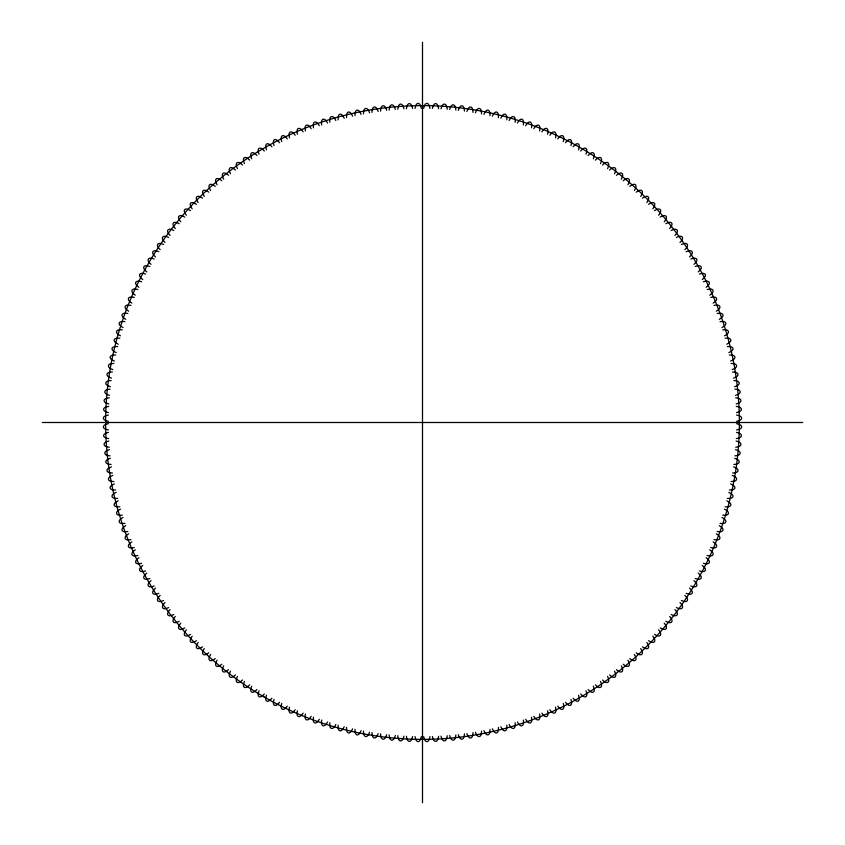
<?xml version="1.0" encoding="UTF-8"?>
<svg xmlns="http://www.w3.org/2000/svg" width="845" height="845" viewBox="0 0 845 845"><rect width="100%" height="100%" fill="white"/><g stroke="black" fill="none" stroke-linecap="round" stroke-linejoin="round"><path stroke-width="1.27" d="M321.649 720.056C320.403 726.711 324.596 728.094 327.543 721.989M523.351 124.944C524.597 118.289 520.404 116.906 517.457 123.011M329.877 122.271C328.821 115.585 333.057 114.328 335.824 120.508M515.123 722.728C516.179 729.415 511.943 730.671 509.176 724.492M313.484 717.173C312.058 723.785 316.22 725.274 319.325 719.264M531.516 127.827C532.941 121.215 528.78 119.726 525.674 125.736M338.19 119.832C337.313 113.124 341.581 111.984 344.179 118.226M506.81 725.168C507.687 731.876 503.419 733.016 500.821 726.774M305.404 714.057C303.799 720.627 307.918 722.232 311.182 716.306M539.596 130.943C541.201 124.373 537.082 122.768 533.818 128.694M346.566 117.624C345.869 110.896 350.168 109.871 352.597 116.187M498.434 727.376C499.131 734.104 494.832 735.129 492.403 728.812M297.419 710.719C295.634 717.247 299.7 718.958 303.133 713.127M547.581 134.281C549.366 127.753 545.3 126.042 541.867 131.873M354.995 115.649C354.488 108.899 358.808 107.991 361.058 114.381M490.005 729.351C490.512 736.101 486.192 737.009 483.942 730.619M289.518 707.159C287.553 713.634 291.578 715.462 295.169 709.726M555.482 137.841C557.446 131.366 553.422 129.538 549.831 135.274M363.466 113.906C363.149 107.146 367.501 106.364 369.571 112.797M481.534 731.094C481.851 737.854 477.499 738.636 475.429 732.203M281.734 703.389C279.589 709.811 283.55 711.743 287.3 706.114M563.266 141.611C565.411 135.189 561.45 133.256 557.7 138.886M372.001 112.396C371.863 105.636 376.236 104.96 378.127 111.455M472.999 732.604C473.137 739.364 468.764 740.04 466.873 733.544M274.044 699.406C271.72 705.755 275.639 707.804 279.537 702.279M570.956 145.593C573.28 139.245 569.361 137.196 565.463 142.72M380.556 111.128C380.62 104.357 385.003 103.808 386.714 110.357M464.444 733.872C464.38 740.643 459.997 741.192 458.286 734.643M266.471 695.203C263.978 701.498 267.833 703.653 271.889 698.234M578.529 149.797C581.022 143.502 577.167 141.347 573.111 146.766M389.154 110.082C389.397 103.322 393.802 102.9 395.333 109.491M455.846 734.918C455.603 741.678 451.198 742.1 449.667 735.509M259.014 690.809C256.352 697.019 260.144 699.28 264.348 693.977M585.986 154.191C588.648 147.981 584.856 145.72 580.652 151.023M397.773 109.29C398.206 102.53 402.611 102.224 403.963 108.857M447.227 735.71C446.794 742.47 442.389 742.776 441.037 736.143M251.683 686.193C248.842 692.34 252.581 694.706 256.922 689.52M593.317 158.807C596.158 152.66 592.419 150.294 588.078 155.48M406.413 108.72C407.036 101.981 411.452 101.801 412.613 108.466M438.587 736.28C437.963 743.019 433.548 743.199 432.386 736.534M244.48 681.387C241.48 687.45 245.145 689.921 249.634 684.851M600.52 163.613C603.52 157.55 599.855 155.079 595.366 160.149M415.075 108.403C415.867 101.685 420.292 101.622 421.275 108.318M429.925 736.597C429.133 743.315 424.708 743.378 423.725 736.682M237.413 676.391C234.245 682.369 237.846 684.936 242.462 679.993M607.587 168.609C610.755 162.631 607.154 160.064 602.538 165.007M423.725 108.318C424.708 101.622 429.133 101.685 429.925 108.403M421.275 736.682C420.292 743.378 415.867 743.315 415.075 736.597M230.495 671.194C227.157 677.077 230.685 679.75 235.438 674.933M614.505 173.806C617.843 167.923 614.315 165.25 609.562 170.067M432.386 108.466C433.548 101.801 437.963 101.981 438.587 108.72M412.613 736.534C411.452 743.199 407.036 743.019 406.413 736.28M223.714 665.807C220.218 671.595 223.661 674.363 228.551 669.684M621.286 179.193C624.782 173.405 621.339 170.637 616.449 175.316M441.037 108.857C442.389 102.224 446.794 102.53 447.227 109.29M403.963 736.143C402.611 742.776 398.206 742.47 397.773 735.71M217.081 660.241C213.426 665.934 216.806 668.786 221.812 664.244M627.919 184.759C631.574 179.066 628.194 176.214 623.188 180.756M449.667 109.491C451.198 102.9 455.603 103.322 455.846 110.082M395.333 735.509C393.802 742.1 389.397 741.678 389.154 734.918M210.606 654.484C206.803 660.082 210.088 663.029 215.232 658.625M634.394 190.516C638.197 184.918 634.912 181.971 629.768 186.375M458.286 110.357C459.997 103.808 464.38 104.357 464.444 111.128M386.714 734.643C385.003 741.192 380.62 740.643 380.556 733.872M204.3 648.559C200.339 654.041 203.55 657.083 208.81 652.826M640.7 196.441C644.661 190.959 641.45 187.917 636.19 192.174M466.873 111.455C468.764 104.96 473.137 105.636 472.999 112.396M378.127 733.544C376.236 740.04 371.863 739.364 372.001 732.604M198.152 642.464C194.044 647.83 197.17 650.956 202.536 646.847M646.847 202.536C650.956 197.17 647.83 194.044 642.464 198.152M475.429 112.797C477.499 106.364 481.851 107.146 481.534 113.906M369.571 732.203C367.501 738.636 363.149 737.854 363.466 731.094M192.174 636.19C187.917 641.45 190.959 644.661 196.441 640.7M652.826 208.81C657.083 203.55 654.041 200.339 648.559 204.3M483.942 114.381C486.192 107.991 490.512 108.899 490.005 115.649M361.058 730.619C358.808 737.009 354.488 736.101 354.995 729.351M186.375 629.768C181.971 634.912 184.918 638.197 190.516 634.394M658.625 215.232C663.029 210.088 660.082 206.803 654.484 210.606M492.403 116.187C494.832 109.871 499.131 110.896 498.434 117.624M352.597 728.812C350.168 735.129 345.869 734.104 346.566 727.376M180.756 623.188C176.214 628.194 179.066 631.574 184.759 627.919M664.244 221.812C668.786 216.806 665.934 213.426 660.241 217.081M500.821 118.226C503.419 111.984 507.687 113.124 506.81 119.832M344.179 726.774C341.581 733.016 337.313 731.876 338.19 725.168M175.316 616.449C170.637 621.339 173.405 624.782 179.193 621.286M669.684 228.551C674.363 223.661 671.595 220.218 665.807 223.714M509.176 120.508C511.943 114.328 516.179 115.585 515.123 122.271M335.824 724.492C333.057 730.671 328.821 729.415 329.877 722.728M170.067 609.562C165.25 614.315 167.923 617.843 173.806 614.505M674.933 235.438C679.75 230.685 677.077 227.157 671.194 230.495M165.007 602.538C160.064 607.154 162.631 610.755 168.609 607.587M679.993 242.462C684.936 237.846 682.369 234.245 676.391 237.413M160.149 595.366C155.079 599.855 157.55 603.52 163.613 600.52M684.851 249.634C689.921 245.145 687.45 241.48 681.387 244.48M155.48 588.078C150.294 592.419 152.66 596.158 158.807 593.317M689.52 256.922C694.706 252.581 692.34 248.842 686.193 251.683M151.023 580.652C145.72 584.856 147.981 588.648 154.191 585.986M693.977 264.348C699.28 260.144 697.019 256.352 690.809 259.014M146.766 573.111C141.347 577.167 143.502 581.022 149.797 578.529M698.234 271.889C703.653 267.833 701.498 263.978 695.203 266.471M142.72 565.463C137.196 569.361 139.245 573.28 145.593 570.956M702.279 279.537C707.804 275.639 705.755 271.72 699.406 274.044M138.886 557.7C133.256 561.45 135.189 565.411 141.611 563.266M706.114 287.3C711.743 283.55 709.811 279.589 703.389 281.734M135.274 549.831C129.538 553.422 131.366 557.446 137.841 555.482M709.726 295.169C715.462 291.578 713.634 287.553 707.159 289.518M131.873 541.867C126.042 545.3 127.753 549.366 134.281 547.581M713.127 303.133C718.958 299.7 717.247 295.634 710.719 297.419M128.694 533.818C122.768 537.082 124.373 541.201 130.943 539.596M716.306 311.182C722.232 307.918 720.627 303.799 714.057 305.404M125.736 525.674C119.726 528.78 121.215 532.941 127.827 531.516M719.264 319.325C725.274 316.22 723.785 312.058 717.173 313.484M123.011 517.457C116.906 520.404 118.289 524.597 124.944 523.351M721.989 327.543C728.094 324.596 726.711 320.403 720.056 321.649M120.508 509.176C114.328 511.943 115.585 516.179 122.271 515.123M724.492 335.824C730.671 333.057 729.415 328.821 722.728 329.877M118.226 500.821C111.984 503.419 113.124 507.687 119.832 506.81M726.774 344.179C733.016 341.581 731.876 337.313 725.168 338.19M116.187 492.403C109.871 494.832 110.896 499.131 117.624 498.434M728.812 352.597C735.129 350.168 734.104 345.869 727.376 346.566M114.381 483.942C107.991 486.192 108.899 490.512 115.649 490.005M730.619 361.058C737.009 358.808 736.101 354.488 729.351 354.995M112.797 475.429C106.364 477.499 107.146 481.851 113.906 481.534M732.203 369.571C738.636 367.501 737.854 363.149 731.094 363.466M111.455 466.873C104.96 468.764 105.636 473.137 112.396 472.999M733.544 378.127C740.04 376.236 739.364 371.863 732.604 372.001M110.357 458.286C103.808 459.997 104.357 464.38 111.128 464.444M734.643 386.714C741.192 385.003 740.643 380.62 733.872 380.556M109.491 449.667C102.9 451.198 103.322 455.603 110.082 455.846M735.509 395.333C742.1 393.802 741.678 389.397 734.918 389.154M108.857 441.037C102.224 442.389 102.53 446.794 109.29 447.227M736.143 403.963C742.776 402.611 742.47 398.206 735.71 397.773M108.466 432.386C101.801 433.548 101.981 437.963 108.72 438.587M736.534 412.613C743.199 411.452 743.019 407.036 736.28 406.413M108.318 423.725C101.622 424.708 101.685 429.133 108.403 429.925M736.682 421.275C743.378 420.292 743.315 415.867 736.597 415.075M108.403 415.075C101.685 415.867 101.622 420.292 108.318 421.275M736.597 429.925C743.315 429.133 743.378 424.708 736.682 423.725M108.72 406.413C101.981 407.036 101.801 411.452 108.466 412.613M736.28 438.587C743.019 437.963 743.199 433.548 736.534 432.386M109.29 397.773C102.53 398.206 102.224 402.611 108.857 403.963M735.71 447.227C742.47 446.794 742.776 442.389 736.143 441.037M110.082 389.154C103.322 389.397 102.9 393.802 109.491 395.333M734.918 455.846C741.678 455.603 742.1 451.198 735.509 449.667M111.128 380.556C104.357 380.62 103.808 385.003 110.357 386.714M733.872 464.444C740.643 464.38 741.192 459.997 734.643 458.286M112.396 372.001C105.636 371.863 104.96 376.236 111.455 378.127M732.604 472.999C739.364 473.137 740.04 468.764 733.544 466.873M113.906 363.466C107.146 363.149 106.364 367.501 112.797 369.571M731.094 481.534C737.854 481.851 738.636 477.499 732.203 475.429M115.649 354.995C108.899 354.488 107.991 358.808 114.381 361.058M729.351 490.005C736.101 490.512 737.009 486.192 730.619 483.942M117.624 346.566C110.896 345.869 109.871 350.168 116.187 352.597M727.376 498.434C734.104 499.131 735.129 494.832 728.812 492.403M119.832 338.19C113.124 337.313 111.984 341.581 118.226 344.179M725.168 506.81C731.876 507.687 733.016 503.419 726.774 500.821M122.271 329.877C115.585 328.821 114.328 333.057 120.508 335.824M722.728 515.123C729.415 516.179 730.671 511.943 724.492 509.176M42.25 422.5L802.75 422.5M124.944 321.649C118.289 320.403 116.906 324.596 123.011 327.543M720.056 523.351C726.711 524.597 728.094 520.404 721.989 517.457M127.827 313.484C121.215 312.058 119.726 316.22 125.736 319.325M717.173 531.516C723.785 532.941 725.274 528.78 719.264 525.674M130.943 305.404C124.373 303.799 122.768 307.918 128.694 311.182M714.057 539.596C720.627 541.201 722.232 537.082 716.306 533.818M134.281 297.419C127.753 295.634 126.042 299.7 131.873 303.133M710.719 547.581C717.247 549.366 718.958 545.3 713.127 541.867M137.841 289.518C131.366 287.553 129.538 291.578 135.274 295.169M707.159 555.482C713.634 557.446 715.462 553.422 709.726 549.831M141.611 281.734C135.189 279.589 133.256 283.55 138.886 287.3M703.389 563.266C709.811 565.411 711.743 561.45 706.114 557.7M145.593 274.044C139.245 271.72 137.196 275.639 142.72 279.537M699.406 570.956C705.755 573.28 707.804 569.361 702.279 565.463M149.797 266.471C143.502 263.978 141.347 267.833 146.766 271.889M695.203 578.529C701.498 581.022 703.653 577.167 698.234 573.111M154.191 259.014C147.981 256.352 145.72 260.144 151.023 264.348M690.809 585.986C697.019 588.648 699.28 584.856 693.977 580.652M158.807 251.683C152.66 248.842 150.294 252.581 155.48 256.922M686.193 593.317C692.34 596.158 694.706 592.419 689.52 588.078M163.613 244.48C157.55 241.48 155.079 245.145 160.149 249.634M681.387 600.52C687.45 603.52 689.921 599.855 684.851 595.366M168.609 237.413C162.631 234.245 160.064 237.846 165.007 242.462M676.391 607.587C682.369 610.755 684.936 607.154 679.993 602.538M173.806 230.495C167.923 227.157 165.25 230.685 170.067 235.438M671.194 614.505C677.077 617.843 679.75 614.315 674.933 609.562M179.193 223.714C173.405 220.218 170.637 223.661 175.316 228.551M665.807 621.286C671.595 624.782 674.363 621.339 669.684 616.449M184.759 217.081C179.066 213.426 176.214 216.806 180.756 221.812M660.241 627.919C665.934 631.574 668.786 628.194 664.244 623.188M190.516 210.606C184.918 206.803 181.971 210.088 186.375 215.232M654.484 634.394C660.082 638.197 663.029 634.912 658.625 629.768M196.441 204.3C190.959 200.339 187.917 203.55 192.174 208.81M648.559 640.7C654.041 644.661 657.083 641.45 652.826 636.19M202.536 198.152C197.17 194.044 194.044 197.17 198.152 202.536M642.464 646.847C647.83 650.956 650.956 647.83 646.847 642.464M208.81 192.174C203.55 187.917 200.339 190.959 204.3 196.441M636.19 652.826C641.45 657.083 644.661 654.041 640.7 648.559M215.232 186.375C210.088 181.971 206.803 184.918 210.606 190.516M629.768 658.625C634.912 663.029 638.197 660.082 634.394 654.484M221.812 180.756C216.806 176.214 213.426 179.066 217.081 184.759M623.188 664.244C628.194 668.786 631.574 665.934 627.919 660.241M228.551 175.316C223.661 170.637 220.218 173.405 223.714 179.193M616.449 669.684C621.339 674.363 624.782 671.595 621.286 665.807M235.438 170.067C230.685 165.25 227.157 167.923 230.495 173.806M609.562 674.933C614.315 679.75 617.843 677.077 614.505 671.194M242.462 165.007C237.846 160.064 234.245 162.631 237.413 168.609M602.538 679.993C607.154 684.936 610.755 682.369 607.587 676.391M249.634 160.149C245.145 155.079 241.48 157.55 244.48 163.613M595.366 684.851C599.855 689.921 603.52 687.45 600.52 681.387M256.922 155.48C252.581 150.294 248.842 152.66 251.683 158.807M588.078 689.52C592.419 694.706 596.158 692.34 593.317 686.193M264.348 151.023C260.144 145.72 256.352 147.981 259.014 154.191M580.652 693.977C584.856 699.28 588.648 697.019 585.986 690.809M271.889 146.766C267.833 141.347 263.978 143.502 266.471 149.797M573.111 698.234C577.167 703.653 581.022 701.498 578.529 695.203M279.537 142.72C275.639 137.196 271.72 139.245 274.044 145.593M565.463 702.279C569.361 707.804 573.28 705.755 570.956 699.406M287.3 138.886C283.55 133.256 279.589 135.189 281.734 141.611M557.7 706.114C561.45 711.743 565.411 709.811 563.266 703.389M295.169 135.274C291.578 129.538 287.553 131.366 289.518 137.841M549.831 709.726C553.422 715.462 557.446 713.634 555.482 707.159M303.133 131.873C299.7 126.042 295.634 127.753 297.419 134.281M541.867 713.127C545.3 718.958 549.366 717.247 547.581 710.719M311.182 128.694C307.918 122.768 303.799 124.373 305.404 130.943M533.818 716.306C537.082 722.232 541.201 720.627 539.596 714.057M319.325 125.736C316.22 119.726 312.058 121.215 313.484 127.827M525.674 719.264C528.78 725.274 532.941 723.785 531.516 717.173M327.543 123.011C324.596 116.906 320.403 118.289 321.649 124.944M517.457 721.989C520.404 728.094 524.597 726.711 523.351 720.056M422.5 42.25L422.5 802.75M264.062 696.924A316.875 316.875 0 0 0 739.375 422.5A316.875 316.875 0 0 0 264.062 148.076A316.875 316.875 0 0 0 264.062 696.924"/></g></svg>
